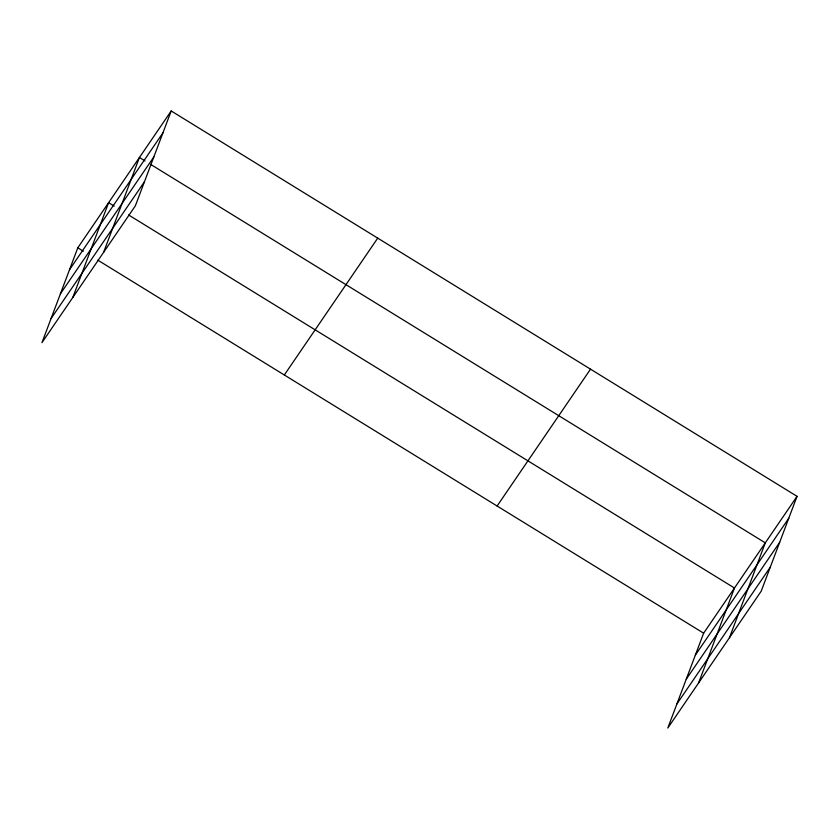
<?xml version="1.0" encoding="UTF-8"?>
<svg xmlns="http://www.w3.org/2000/svg" width="839" height="839" viewBox="0 0 839 839"><rect width="100%" height="100%" fill="white"/><g stroke="black" fill="none" stroke-linecap="round" stroke-linejoin="round"><path stroke-width="1.26" d="M171.198 110.968L77.796 247.809L41.95 342.669L135.362 205.817L171.198 110.968L797.05 496.331L761.204 591.191L667.802 728.032L703.638 633.183L797.05 496.331M72.773 297.509L108.619 202.65L114.167 206.069M103.596 252.35L139.442 157.491L144.99 160.91M698.625 682.873L734.471 588.024L128.608 214.962M729.448 637.713L765.294 542.864L150.548 164.329M69.522 269.707L162.923 132.856M60.418 293.786L153.831 156.935M51.043 318.589L144.455 181.738M284.327 374.981L377.728 238.14M497.108 506.011L590.52 369.16M695.363 655.081L788.775 518.229M686.271 679.15L779.683 542.309M676.895 703.963L770.307 567.112M77.796 247.809L83.344 251.228M97.775 260.121L703.638 633.183"/></g></svg>
